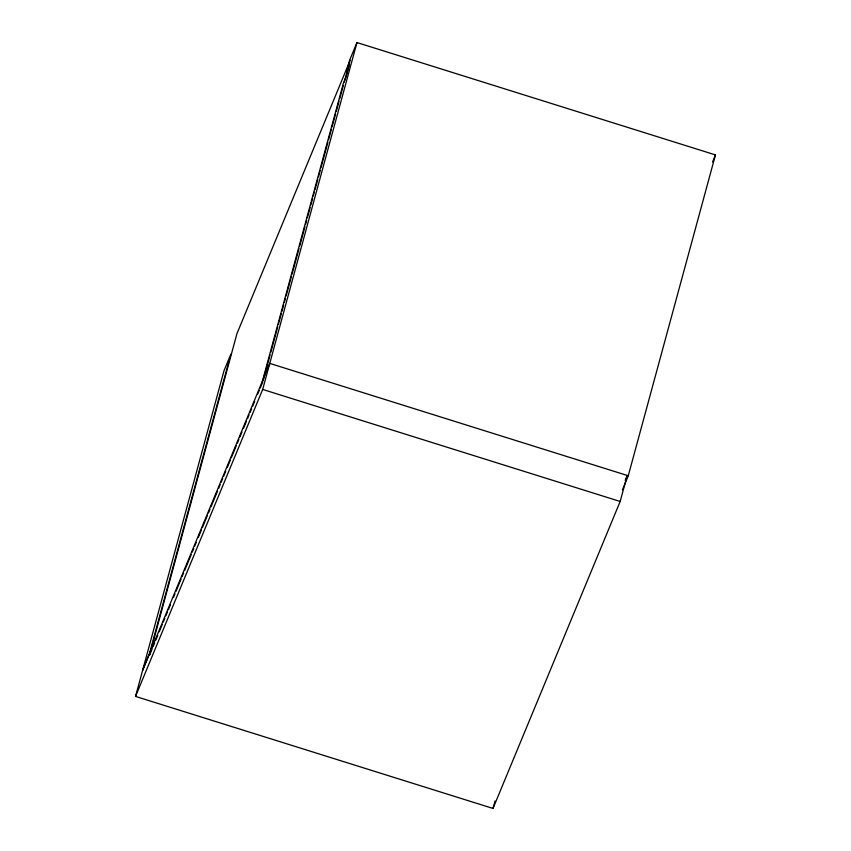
<?xml version="1.0" encoding="UTF-8"?>
<svg xmlns="http://www.w3.org/2000/svg" width="851" height="851" viewBox="0 0 851 851"><rect width="100%" height="100%" fill="white"/><g stroke="black" fill="none" stroke-linecap="round" stroke-linejoin="round"><path stroke-width="1.28" d="M625.208 480.358L627.24 475.443L620.166 501.473L493.006 808.45L135.532 696.416L224.047 370.6L230.844 354.207L149.351 654.015L142.564 670.418L269.756 363.398L628.261 475.762L715.468 154.914L356.963 42.55L349.676 60.155L346.687 71.165L349.506 64.336L346.155 76.664L343.325 83.504L262.289 381.652M263.119 380.546L270.086 354.92M270.788 352.357L277.745 326.731M278.447 324.167L281.234 313.913M281.926 311.349L283.67 304.945M284.362 302.382L285.404 298.541M286.106 295.978L291.329 276.756M292.021 274.203L298.988 248.577M299.69 246.013L304.913 226.791M305.605 224.228L306.647 220.388M307.349 217.824L310.136 207.57M310.828 205.006L312.572 198.602M313.264 196.038L314.317 192.198M315.008 189.635L317.795 179.391M318.487 176.827L320.231 170.413M320.933 167.86L327.89 142.234M328.592 139.67L331.379 129.416M332.071 126.852L335.549 114.045M336.251 111.481L339.038 101.226M339.73 98.663L343.219 85.855M344.261 82.015L350.155 60.315L236.982 333.549L149.595 655.057L152.138 648.93M135.532 696.416L262.682 389.439L356.963 42.55M493.006 808.45L495.027 801.014M153.148 646.473L154.669 642.803M155.69 640.356L157.722 635.452M159.243 631.772L162.286 624.421M163.296 621.975L164.828 618.294M165.839 615.847L167.36 612.167M168.381 609.72L170.402 604.816M173.455 597.466L174.976 593.796M175.987 591.339L181.061 579.084M182.082 576.638L183.603 572.957M184.614 570.51L191.209 554.586M192.23 552.129L193.751 548.459M194.762 546.002L196.294 542.332M198.315 537.428L201.368 530.077M202.378 527.631L207.453 515.376M208.474 512.93L209.995 509.249M211.005 506.802L217.601 490.867M218.622 488.421L220.143 484.74M221.154 482.294L222.685 478.613M223.696 476.166L225.728 471.263M227.249 467.593L230.291 460.242M231.312 457.785L236.387 445.53M237.397 443.084L238.918 439.414M239.939 436.957L241.971 432.053M243.492 428.383L246.535 421.032M247.545 418.575L249.066 414.905M250.088 412.458L251.609 408.778M252.619 406.331L254.651 401.427M257.704 394.077L259.225 390.396M260.236 387.95L262.778 381.822M712.553 161.945L715.468 154.914M622.432 489.846L628.261 475.762M262.682 389.439L620.166 501.473"/></g></svg>
